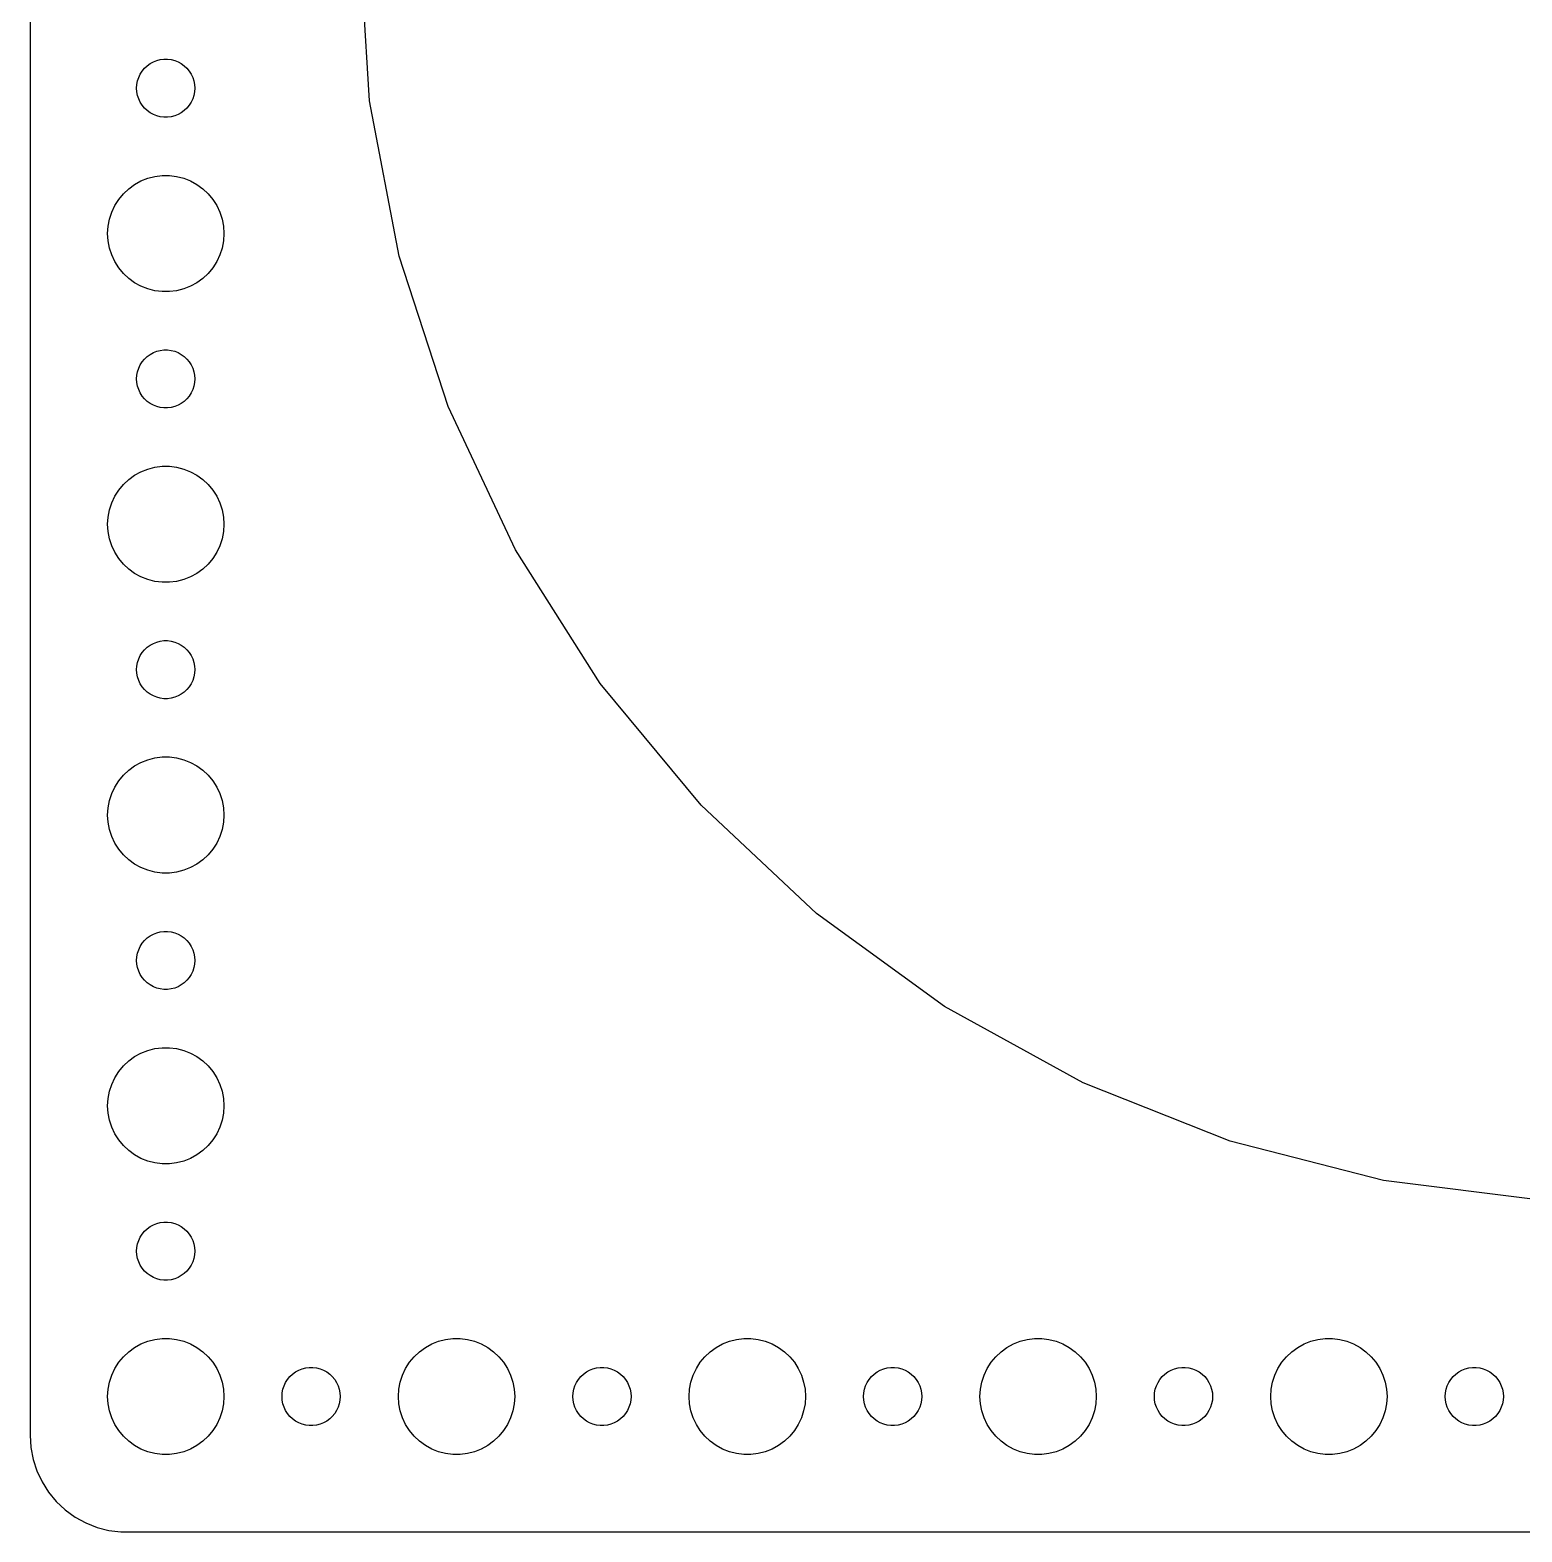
# Model space of a CAD drawing. Header units: metres. Extents: x -217 to 217, y -82 to 82.
# Drawn here: x -217 to -140, y -82 to -4.5 of the extents above; entities that cross this region are included whole.
import ezdxf

# ---------------------------------------------------------------- set-up
doc = ezdxf.new("R2010")
doc.units = ezdxf.units.M

msp = doc.modelspace()

# ---------------------------------------------------------------- linework, layer by layer
for p, q in [((-217, 77), (-217, -77)), ((-199.487, -8.14665), (-200, 0)), ((-210.804, -6.23351), (-210.639, -6.14275)), ((-210.639, -6.14275), (-210.464, -6.07341)), ((-210.464, -6.07341), (-210.281, -6.02657)), ((-210.281, -6.02657), (-210.094, -6.00294)), ((-210.094, -6.00294), (-209.906, -6.00294)), ((-209.906, -6.00294), (-209.719, -6.02657)), ((-209.719, -6.02657), (-209.536, -6.07341)), ((-209.536, -6.07341), (-209.361, -6.14275)), ((-209.361, -6.14275), (-209.196, -6.23351)), ((-211.453, -7.12695), (-211.395, -6.9478)), ((-211.395, -6.9478), (-211.314, -6.77736)), ((-211.314, -6.77736), (-211.214, -6.61832)), ((-211.214, -6.61832), (-211.093, -6.47318)), ((-211.093, -6.47318), (-210.956, -6.34422)), ((-210.956, -6.34422), (-210.804, -6.23351)), ((-209.196, -6.23351), (-209.044, -6.34422)), ((-209.044, -6.34422), (-208.907, -6.47318)), ((-208.907, -6.47318), (-208.786, -6.61832)), ((-208.786, -6.61832), (-208.686, -6.77736)), ((-208.686, -6.77736), (-208.605, -6.9478)), ((-208.605, -6.9478), (-208.547, -7.12695)), ((-211.5, -7.5), (-211.488, -7.312)), ((-211.488, -7.68799), (-211.5, -7.5)), ((-211.488, -7.312), (-211.453, -7.12695)), ((-211.453, -7.87303), (-211.488, -7.68799)), ((-208.547, -7.12695), (-208.512, -7.312)), ((-208.512, -7.68799), (-208.547, -7.87303)), ((-208.512, -7.312), (-208.5, -7.5)), ((-208.5, -7.5), (-208.512, -7.68799)), ((-211.395, -8.05219), (-211.453, -7.87303)), ((-211.314, -8.22263), (-211.395, -8.05219)), ((-211.214, -8.38167), (-211.314, -8.22263)), ((-211.093, -8.52681), (-211.214, -8.38167)), ((-208.786, -8.38167), (-208.907, -8.52681)), ((-208.686, -8.22263), (-208.786, -8.38167)), ((-208.605, -8.05219), (-208.686, -8.22263)), ((-208.547, -7.87303), (-208.605, -8.05219)), ((-197.958, -16.1648), (-199.487, -8.14665)), ((-210.956, -8.65576), (-211.093, -8.52681)), ((-210.804, -8.76648), (-210.956, -8.65576)), ((-210.639, -8.85724), (-210.804, -8.76648)), ((-210.464, -8.92657), (-210.639, -8.85724)), ((-210.281, -8.97342), (-210.464, -8.92657)), ((-210.094, -8.99704), (-210.281, -8.97342)), ((-209.906, -8.99704), (-210.094, -8.99704)), ((-209.719, -8.97342), (-209.906, -8.99704)), ((-209.536, -8.92657), (-209.719, -8.97342)), ((-209.361, -8.85724), (-209.536, -8.92657)), ((-209.196, -8.76648), (-209.361, -8.85724)), ((-209.044, -8.65576), (-209.196, -8.76648)), ((-208.907, -8.52681), (-209.044, -8.65576)), ((-211.607, -12.467), (-211.277, -12.2855)), ((-211.277, -12.2855), (-210.927, -12.1468)), ((-210.927, -12.1468), (-210.562, -12.0531)), ((-210.562, -12.0531), (-210.188, -12.0059)), ((-210.188, -12.0059), (-209.812, -12.0059)), ((-209.812, -12.0059), (-209.438, -12.0531)), ((-209.438, -12.0531), (-209.073, -12.1468)), ((-209.073, -12.1468), (-208.723, -12.2855)), ((-208.723, -12.2855), (-208.393, -12.467)), ((-212.427, -13.2366), (-212.187, -12.9464)), ((-212.187, -12.9464), (-211.912, -12.6884)), ((-211.912, -12.6884), (-211.607, -12.467)), ((-208.393, -12.467), (-208.088, -12.6884)), ((-208.088, -12.6884), (-207.813, -12.9464)), ((-207.813, -12.9464), (-207.573, -13.2366)), ((-212.906, -14.2539), (-212.789, -13.8956)), ((-212.789, -13.8956), (-212.629, -13.5547)), ((-212.629, -13.5547), (-212.427, -13.2366)), ((-207.573, -13.2366), (-207.371, -13.5547)), ((-207.371, -13.5547), (-207.211, -13.8956)), ((-207.211, -13.8956), (-207.094, -14.2539)), ((-213, -15), (-212.976, -14.624)), ((-212.976, -14.624), (-212.906, -14.2539)), ((-207.094, -14.2539), (-207.024, -14.624)), ((-207.024, -14.624), (-207, -15)), ((-212.976, -15.376), (-213, -15)), ((-212.906, -15.7461), (-212.976, -15.376)), ((-207.024, -15.376), (-207.094, -15.7461)), ((-207, -15), (-207.024, -15.376)), ((-212.789, -16.1044), (-212.906, -15.7461)), ((-212.629, -16.4453), (-212.789, -16.1044)), ((-207.211, -16.1044), (-207.371, -16.4453)), ((-207.094, -15.7461), (-207.211, -16.1044)), ((-195.435, -23.9281), (-197.958, -16.1648)), ((-212.427, -16.7634), (-212.629, -16.4453)), ((-212.187, -17.0536), (-212.427, -16.7634)), ((-207.573, -16.7634), (-207.813, -17.0536)), ((-207.371, -16.4453), (-207.573, -16.7634)), ((-211.912, -17.3115), (-212.187, -17.0536)), ((-211.607, -17.533), (-211.912, -17.3115)), ((-211.277, -17.7145), (-211.607, -17.533)), ((-210.927, -17.8532), (-211.277, -17.7145)), ((-208.723, -17.7145), (-209.073, -17.8532)), ((-208.393, -17.533), (-208.723, -17.7145)), ((-208.088, -17.3115), (-208.393, -17.533)), ((-207.813, -17.0536), (-208.088, -17.3115)), ((-210.562, -17.9469), (-210.927, -17.8532)), ((-210.188, -17.9941), (-210.562, -17.9469)), ((-209.812, -17.9941), (-210.188, -17.9941)), ((-209.438, -17.9469), (-209.812, -17.9941)), ((-209.073, -17.8532), (-209.438, -17.9469)), ((-211.314, -21.7774), (-211.214, -21.6183)), ((-211.214, -21.6183), (-211.093, -21.4732)), ((-211.093, -21.4732), (-210.956, -21.3442)), ((-210.956, -21.3442), (-210.804, -21.2335)), ((-210.804, -21.2335), (-210.639, -21.1427)), ((-210.639, -21.1427), (-210.464, -21.0734)), ((-210.464, -21.0734), (-210.281, -21.0266)), ((-210.281, -21.0266), (-210.094, -21.003)), ((-210.094, -21.003), (-209.906, -21.003)), ((-209.906, -21.003), (-209.719, -21.0266)), ((-209.719, -21.0266), (-209.536, -21.0734)), ((-209.536, -21.0734), (-209.361, -21.1427)), ((-209.361, -21.1427), (-209.196, -21.2335)), ((-209.196, -21.2335), (-209.044, -21.3442)), ((-209.044, -21.3442), (-208.907, -21.4732)), ((-208.907, -21.4732), (-208.786, -21.6183)), ((-208.786, -21.6183), (-208.686, -21.7774)), ((-211.5, -22.5), (-211.488, -22.312)), ((-211.488, -22.312), (-211.453, -22.127)), ((-211.453, -22.127), (-211.395, -21.9478)), ((-211.395, -21.9478), (-211.314, -21.7774)), ((-208.686, -21.7774), (-208.605, -21.9478)), ((-208.605, -21.9478), (-208.547, -22.127)), ((-208.547, -22.127), (-208.512, -22.312)), ((-208.512, -22.312), (-208.5, -22.5)), ((-211.488, -22.688), (-211.5, -22.5)), ((-211.453, -22.873), (-211.488, -22.688)), ((-211.395, -23.0522), (-211.453, -22.873)), ((-211.314, -23.2226), (-211.395, -23.0522)), ((-211.214, -23.3817), (-211.314, -23.2226)), ((-208.686, -23.2226), (-208.786, -23.3817)), ((-208.605, -23.0522), (-208.686, -23.2226)), ((-208.547, -22.873), (-208.605, -23.0522)), ((-208.512, -22.688), (-208.547, -22.873)), ((-208.5, -22.5), (-208.512, -22.688)), ((-211.093, -23.5268), (-211.214, -23.3817)), ((-210.956, -23.6558), (-211.093, -23.5268)), ((-210.804, -23.7665), (-210.956, -23.6558)), ((-210.639, -23.8572), (-210.804, -23.7665)), ((-210.464, -23.9266), (-210.639, -23.8572)), ((-210.281, -23.9734), (-210.464, -23.9266)), ((-210.094, -23.997), (-210.281, -23.9734)), ((-209.906, -23.997), (-210.094, -23.997)), ((-209.719, -23.9734), (-209.906, -23.997)), ((-209.536, -23.9266), (-209.719, -23.9734)), ((-209.361, -23.8572), (-209.536, -23.9266)), ((-209.196, -23.7665), (-209.361, -23.8572)), ((-209.044, -23.6558), (-209.196, -23.7665)), ((-208.907, -23.5268), (-209.044, -23.6558)), ((-208.786, -23.3817), (-208.907, -23.5268)), ((-191.96, -31.314), (-195.435, -23.9281)), ((-210.927, -27.1468), (-210.562, -27.0531)), ((-210.562, -27.0531), (-210.188, -27.0059)), ((-210.188, -27.0059), (-209.812, -27.0059)), ((-209.812, -27.0059), (-209.438, -27.0531)), ((-209.438, -27.0531), (-209.073, -27.1468)), ((-212.187, -27.9464), (-211.912, -27.6884)), ((-211.912, -27.6884), (-211.607, -27.467)), ((-211.607, -27.467), (-211.277, -27.2855)), ((-211.277, -27.2855), (-210.927, -27.1468)), ((-209.073, -27.1468), (-208.723, -27.2855)), ((-208.723, -27.2855), (-208.393, -27.467)), ((-208.393, -27.467), (-208.088, -27.6884)), ((-208.088, -27.6884), (-207.813, -27.9464)), ((-212.789, -28.8956), (-212.629, -28.5547)), ((-212.629, -28.5547), (-212.427, -28.2366)), ((-212.427, -28.2366), (-212.187, -27.9464)), ((-207.813, -27.9464), (-207.573, -28.2366)), ((-207.573, -28.2366), (-207.371, -28.5547)), ((-207.371, -28.5547), (-207.211, -28.8956)), ((-212.976, -29.624), (-212.906, -29.2539)), ((-212.906, -29.2539), (-212.789, -28.8956)), ((-207.211, -28.8956), (-207.094, -29.2539)), ((-207.094, -29.2539), (-207.024, -29.624)), ((-213, -30), (-212.976, -29.624)), ((-212.976, -30.376), (-213, -30)), ((-207.024, -29.624), (-207, -30)), ((-207, -30), (-207.024, -30.376)), ((-212.906, -30.7461), (-212.976, -30.376)), ((-212.789, -31.1044), (-212.906, -30.7461)), ((-207.094, -30.7461), (-207.211, -31.1044)), ((-207.024, -30.376), (-207.094, -30.7461)), ((-212.629, -31.4453), (-212.789, -31.1044)), ((-212.427, -31.7634), (-212.629, -31.4453)), ((-212.187, -32.0536), (-212.427, -31.7634)), ((-207.573, -31.7634), (-207.813, -32.0536)), ((-207.371, -31.4453), (-207.573, -31.7634)), ((-207.211, -31.1044), (-207.371, -31.4453)), ((-187.586, -38.206), (-191.96, -31.314)), ((-211.912, -32.3115), (-212.187, -32.0536)), ((-211.607, -32.533), (-211.912, -32.3115)), ((-211.277, -32.7145), (-211.607, -32.533)), ((-208.393, -32.533), (-208.723, -32.7145)), ((-208.088, -32.3115), (-208.393, -32.533)), ((-207.813, -32.0536), (-208.088, -32.3115)), ((-210.927, -32.8532), (-211.277, -32.7145)), ((-210.562, -32.9469), (-210.927, -32.8532)), ((-210.188, -32.9941), (-210.562, -32.9469)), ((-209.812, -32.9941), (-210.188, -32.9941)), ((-209.438, -32.9469), (-209.812, -32.9941)), ((-209.073, -32.8532), (-209.438, -32.9469)), ((-208.723, -32.7145), (-209.073, -32.8532)), ((-211.093, -36.4732), (-210.956, -36.3442)), ((-210.956, -36.3442), (-210.804, -36.2335)), ((-210.804, -36.2335), (-210.639, -36.1428)), ((-210.639, -36.1428), (-210.464, -36.0734)), ((-210.464, -36.0734), (-210.281, -36.0266)), ((-210.281, -36.0266), (-210.094, -36.003)), ((-210.094, -36.003), (-209.906, -36.003)), ((-209.906, -36.003), (-209.719, -36.0266)), ((-209.719, -36.0266), (-209.536, -36.0734)), ((-209.536, -36.0734), (-209.361, -36.1428)), ((-209.361, -36.1428), (-209.196, -36.2335)), ((-209.196, -36.2335), (-209.044, -36.3442)), ((-209.044, -36.3442), (-208.907, -36.4732)), ((-211.488, -37.312), (-211.453, -37.127)), ((-211.453, -37.127), (-211.395, -36.9478)), ((-211.395, -36.9478), (-211.314, -36.7774)), ((-211.314, -36.7774), (-211.214, -36.6183)), ((-211.214, -36.6183), (-211.093, -36.4732)), ((-208.907, -36.4732), (-208.786, -36.6183)), ((-208.786, -36.6183), (-208.686, -36.7774)), ((-208.686, -36.7774), (-208.605, -36.9478)), ((-208.605, -36.9478), (-208.547, -37.127)), ((-208.547, -37.127), (-208.512, -37.312)), ((-211.5, -37.5), (-211.488, -37.312)), ((-211.488, -37.688), (-211.5, -37.5)), ((-211.453, -37.873), (-211.488, -37.688)), ((-211.395, -38.0522), (-211.453, -37.873)), ((-208.547, -37.873), (-208.605, -38.0522)), ((-208.512, -37.688), (-208.547, -37.873)), ((-208.512, -37.312), (-208.5, -37.5)), ((-208.5, -37.5), (-208.512, -37.688)), ((-211.314, -38.2226), (-211.395, -38.0522)), ((-211.214, -38.3817), (-211.314, -38.2226)), ((-211.093, -38.5268), (-211.214, -38.3817)), ((-210.956, -38.6558), (-211.093, -38.5268)), ((-210.804, -38.7665), (-210.956, -38.6558)), ((-209.044, -38.6558), (-209.196, -38.7665)), ((-208.907, -38.5268), (-209.044, -38.6558)), ((-208.786, -38.3817), (-208.907, -38.5268)), ((-208.686, -38.2226), (-208.786, -38.3817)), ((-208.605, -38.0522), (-208.686, -38.2226)), ((-182.383, -44.4956), (-187.586, -38.206)), ((-210.639, -38.8572), (-210.804, -38.7665)), ((-210.464, -38.9266), (-210.639, -38.8572)), ((-210.281, -38.9734), (-210.464, -38.9266)), ((-210.094, -38.997), (-210.281, -38.9734)), ((-209.906, -38.997), (-210.094, -38.997)), ((-209.719, -38.9734), (-209.906, -38.997)), ((-209.536, -38.9266), (-209.719, -38.9734)), ((-209.361, -38.8572), (-209.536, -38.9266)), ((-209.196, -38.7665), (-209.361, -38.8572)), ((-211.912, -42.6885), (-211.607, -42.467)), ((-211.607, -42.467), (-211.277, -42.2855)), ((-211.277, -42.2855), (-210.927, -42.1468)), ((-210.927, -42.1468), (-210.562, -42.0531)), ((-210.562, -42.0531), (-210.188, -42.0059)), ((-210.188, -42.0059), (-209.812, -42.0059)), ((-209.812, -42.0059), (-209.438, -42.0531)), ((-209.438, -42.0531), (-209.073, -42.1468)), ((-209.073, -42.1468), (-208.723, -42.2855)), ((-208.723, -42.2855), (-208.393, -42.467)), ((-208.393, -42.467), (-208.088, -42.6885)), ((-212.629, -43.5547), (-212.427, -43.2366)), ((-212.427, -43.2366), (-212.187, -42.9464)), ((-212.187, -42.9464), (-211.912, -42.6885)), ((-208.088, -42.6885), (-207.813, -42.9464)), ((-207.813, -42.9464), (-207.573, -43.2366)), ((-207.573, -43.2366), (-207.371, -43.5547)), ((-212.906, -44.2539), (-212.789, -43.8956)), ((-212.789, -43.8956), (-212.629, -43.5547)), ((-207.371, -43.5547), (-207.211, -43.8956)), ((-207.211, -43.8956), (-207.094, -44.2539)), ((-213, -45), (-212.976, -44.624)), ((-212.976, -44.624), (-212.906, -44.2539)), ((-207.094, -44.2539), (-207.024, -44.624)), ((-207.024, -44.624), (-207, -45)), ((-176.433, -50.0834), (-182.383, -44.4956)), ((-212.976, -45.376), (-213, -45)), ((-212.906, -45.7461), (-212.976, -45.376)), ((-207.024, -45.376), (-207.094, -45.7461)), ((-207, -45), (-207.024, -45.376)), ((-212.789, -46.1044), (-212.906, -45.7461)), ((-212.629, -46.4453), (-212.789, -46.1044)), ((-212.427, -46.7634), (-212.629, -46.4453)), ((-207.371, -46.4453), (-207.573, -46.7634)), ((-207.211, -46.1044), (-207.371, -46.4453)), ((-207.094, -45.7461), (-207.211, -46.1044)), ((-212.187, -47.0536), (-212.427, -46.7634)), ((-211.912, -47.3115), (-212.187, -47.0536)), ((-207.813, -47.0536), (-208.088, -47.3115)), ((-207.573, -46.7634), (-207.813, -47.0536)), ((-211.607, -47.533), (-211.912, -47.3115)), ((-211.277, -47.7145), (-211.607, -47.533)), ((-210.927, -47.8532), (-211.277, -47.7145)), ((-210.562, -47.9469), (-210.927, -47.8532)), ((-210.188, -47.9941), (-210.562, -47.9469)), ((-209.812, -47.9941), (-210.188, -47.9941)), ((-209.438, -47.9469), (-209.812, -47.9941)), ((-209.073, -47.8532), (-209.438, -47.9469)), ((-208.723, -47.7145), (-209.073, -47.8532)), ((-208.393, -47.533), (-208.723, -47.7145)), ((-208.088, -47.3115), (-208.393, -47.533)), ((-169.829, -54.8813), (-176.433, -50.0834)), ((-210.804, -51.2335), (-210.639, -51.1428)), ((-210.639, -51.1428), (-210.464, -51.0734)), ((-210.464, -51.0734), (-210.281, -51.0266)), ((-210.281, -51.0266), (-210.094, -51.003)), ((-210.094, -51.003), (-209.906, -51.003)), ((-209.906, -51.003), (-209.719, -51.0266)), ((-209.719, -51.0266), (-209.536, -51.0734)), ((-209.536, -51.0734), (-209.361, -51.1428)), ((-209.361, -51.1428), (-209.196, -51.2335)), ((-211.395, -51.9478), (-211.314, -51.7774)), ((-211.314, -51.7774), (-211.214, -51.6183)), ((-211.214, -51.6183), (-211.093, -51.4732)), ((-211.093, -51.4732), (-210.956, -51.3442)), ((-210.956, -51.3442), (-210.804, -51.2335)), ((-209.196, -51.2335), (-209.044, -51.3442)), ((-209.044, -51.3442), (-208.907, -51.4732)), ((-208.907, -51.4732), (-208.786, -51.6183)), ((-208.786, -51.6183), (-208.686, -51.7774)), ((-208.686, -51.7774), (-208.605, -51.9478)), ((-211.5, -52.5), (-211.488, -52.312)), ((-211.488, -52.688), (-211.5, -52.5)), ((-211.488, -52.312), (-211.453, -52.127)), ((-211.453, -52.873), (-211.488, -52.688)), ((-211.453, -52.127), (-211.395, -51.9478)), ((-208.605, -51.9478), (-208.547, -52.127)), ((-208.547, -52.127), (-208.512, -52.312)), ((-208.512, -52.688), (-208.547, -52.873)), ((-208.512, -52.312), (-208.5, -52.5)), ((-208.5, -52.5), (-208.512, -52.688)), ((-211.395, -53.0522), (-211.453, -52.873)), ((-211.314, -53.2226), (-211.395, -53.0522)), ((-211.214, -53.3817), (-211.314, -53.2226)), ((-211.093, -53.5268), (-211.214, -53.3817)), ((-208.786, -53.3817), (-208.907, -53.5268)), ((-208.686, -53.2226), (-208.786, -53.3817)), ((-208.605, -53.0522), (-208.686, -53.2226)), ((-208.547, -52.873), (-208.605, -53.0522)), ((-210.956, -53.6558), (-211.093, -53.5268)), ((-210.804, -53.7665), (-210.956, -53.6558)), ((-210.639, -53.8572), (-210.804, -53.7665)), ((-210.464, -53.9266), (-210.639, -53.8572)), ((-210.281, -53.9734), (-210.464, -53.9266)), ((-210.094, -53.997), (-210.281, -53.9734)), ((-209.906, -53.997), (-210.094, -53.997)), ((-209.719, -53.9734), (-209.906, -53.997)), ((-209.536, -53.9266), (-209.719, -53.9734)), ((-209.361, -53.8572), (-209.536, -53.9266)), ((-209.196, -53.7665), (-209.361, -53.8572)), ((-209.044, -53.6558), (-209.196, -53.7665)), ((-208.907, -53.5268), (-209.044, -53.6558)), ((-162.676, -58.8138), (-169.829, -54.8813)), ((-211.607, -57.467), (-211.277, -57.2855)), ((-211.277, -57.2855), (-210.927, -57.1468)), ((-210.927, -57.1468), (-210.562, -57.0531)), ((-210.562, -57.0531), (-210.188, -57.0059)), ((-210.188, -57.0059), (-209.812, -57.0059)), ((-209.812, -57.0059), (-209.438, -57.0531)), ((-209.438, -57.0531), (-209.073, -57.1468)), ((-209.073, -57.1468), (-208.723, -57.2855)), ((-208.723, -57.2855), (-208.393, -57.467)), ((-212.427, -58.2366), (-212.187, -57.9464)), ((-212.187, -57.9464), (-211.912, -57.6885)), ((-211.912, -57.6885), (-211.607, -57.467)), ((-208.393, -57.467), (-208.088, -57.6885)), ((-208.088, -57.6885), (-207.813, -57.9464)), ((-207.813, -57.9464), (-207.573, -58.2366)), ((-212.789, -58.8956), (-212.629, -58.5547)), ((-212.629, -58.5547), (-212.427, -58.2366)), ((-207.573, -58.2366), (-207.371, -58.5547)), ((-207.371, -58.5547), (-207.211, -58.8956)), ((-155.086, -61.8187), (-162.676, -58.8138)), ((-213, -60), (-212.976, -59.624)), ((-212.976, -59.624), (-212.906, -59.2539)), ((-212.906, -59.2539), (-212.789, -58.8956)), ((-207.211, -58.8956), (-207.094, -59.2539)), ((-207.094, -59.2539), (-207.024, -59.624)), ((-207.024, -59.624), (-207, -60)), ((-212.976, -60.376), (-213, -60)), ((-212.906, -60.7461), (-212.976, -60.376)), ((-207.024, -60.376), (-207.094, -60.7461)), ((-207, -60), (-207.024, -60.376)), ((-212.789, -61.1044), (-212.906, -60.7461)), ((-212.629, -61.4453), (-212.789, -61.1044)), ((-207.211, -61.1044), (-207.371, -61.4453)), ((-207.094, -60.7461), (-207.211, -61.1044)), ((-212.427, -61.7634), (-212.629, -61.4453)), ((-212.187, -62.0536), (-212.427, -61.7634)), ((-207.573, -61.7634), (-207.813, -62.0536)), ((-207.371, -61.4453), (-207.573, -61.7634)), ((-147.18, -63.8487), (-155.086, -61.8187)), ((-211.912, -62.3115), (-212.187, -62.0536)), ((-211.607, -62.533), (-211.912, -62.3115)), ((-211.277, -62.7145), (-211.607, -62.533)), ((-210.927, -62.8532), (-211.277, -62.7145)), ((-208.723, -62.7145), (-209.073, -62.8532)), ((-208.393, -62.533), (-208.723, -62.7145)), ((-208.088, -62.3115), (-208.393, -62.533)), ((-207.813, -62.0536), (-208.088, -62.3115)), ((-210.562, -62.9469), (-210.927, -62.8532)), ((-210.188, -62.9941), (-210.562, -62.9469)), ((-209.812, -62.9941), (-210.188, -62.9941)), ((-209.438, -62.9469), (-209.812, -62.9941)), ((-209.073, -62.8532), (-209.438, -62.9469)), ((-139.081, -64.8717), (-147.18, -63.8487)), ((-211.314, -66.7774), (-211.214, -66.6183)), ((-211.214, -66.6183), (-211.093, -66.4732)), ((-211.093, -66.4732), (-210.956, -66.3442)), ((-210.956, -66.3442), (-210.804, -66.2335)), ((-210.804, -66.2335), (-210.639, -66.1428)), ((-210.639, -66.1428), (-210.464, -66.0734)), ((-210.464, -66.0734), (-210.281, -66.0266)), ((-210.281, -66.0266), (-210.094, -66.003)), ((-210.094, -66.003), (-209.906, -66.003)), ((-209.906, -66.003), (-209.719, -66.0266)), ((-209.719, -66.0266), (-209.536, -66.0734)), ((-209.536, -66.0734), (-209.361, -66.1428)), ((-209.361, -66.1428), (-209.196, -66.2335)), ((-209.196, -66.2335), (-209.044, -66.3442)), ((-209.044, -66.3442), (-208.907, -66.4732)), ((-208.907, -66.4732), (-208.786, -66.6183)), ((-208.786, -66.6183), (-208.686, -66.7774)), ((-211.5, -67.5), (-211.488, -67.312)), ((-211.488, -67.312), (-211.453, -67.127)), ((-211.453, -67.127), (-211.395, -66.9478)), ((-211.395, -66.9478), (-211.314, -66.7774)), ((-208.686, -66.7774), (-208.605, -66.9478)), ((-208.605, -66.9478), (-208.547, -67.127)), ((-208.547, -67.127), (-208.512, -67.312)), ((-208.512, -67.312), (-208.5, -67.5)), ((-211.488, -67.688), (-211.5, -67.5)), ((-211.453, -67.873), (-211.488, -67.688)), ((-211.395, -68.0522), (-211.453, -67.873)), ((-211.314, -68.2226), (-211.395, -68.0522)), ((-208.605, -68.0522), (-208.686, -68.2226)), ((-208.547, -67.873), (-208.605, -68.0522)), ((-208.512, -67.688), (-208.547, -67.873)), ((-208.5, -67.5), (-208.512, -67.688)), ((-211.214, -68.3817), (-211.314, -68.2226)), ((-211.093, -68.5268), (-211.214, -68.3817)), ((-210.956, -68.6558), (-211.093, -68.5268)), ((-210.804, -68.7665), (-210.956, -68.6558)), ((-210.639, -68.8572), (-210.804, -68.7665)), ((-210.464, -68.9266), (-210.639, -68.8572)), ((-210.281, -68.9734), (-210.464, -68.9266)), ((-209.536, -68.9266), (-209.719, -68.9734)), ((-209.361, -68.8572), (-209.536, -68.9266)), ((-209.196, -68.7665), (-209.361, -68.8572)), ((-209.044, -68.6558), (-209.196, -68.7665)), ((-208.907, -68.5268), (-209.044, -68.6558)), ((-208.786, -68.3817), (-208.907, -68.5268)), ((-208.686, -68.2226), (-208.786, -68.3817)), ((-210.094, -68.997), (-210.281, -68.9734)), ((-209.906, -68.997), (-210.094, -68.997)), ((-209.719, -68.9734), (-209.906, -68.997)), ((-210.927, -72.1468), (-210.562, -72.0531)), ((-210.562, -72.0531), (-210.188, -72.0059)), ((-210.188, -72.0059), (-209.812, -72.0059)), ((-209.812, -72.0059), (-209.438, -72.0531)), ((-209.438, -72.0531), (-209.073, -72.1468)), ((-195.927, -72.1468), (-195.562, -72.0531)), ((-195.562, -72.0531), (-195.188, -72.0059)), ((-195.188, -72.0059), (-194.812, -72.0059)), ((-194.812, -72.0059), (-194.438, -72.0531)), ((-194.438, -72.0531), (-194.073, -72.1468)), ((-180.927, -72.1468), (-180.562, -72.0531)), ((-180.562, -72.0531), (-180.188, -72.0059)), ((-180.188, -72.0059), (-179.812, -72.0059)), ((-179.812, -72.0059), (-179.438, -72.0531)), ((-179.438, -72.0531), (-179.073, -72.1468)), ((-165.927, -72.1468), (-165.562, -72.0531)), ((-165.562, -72.0531), (-165.188, -72.0059)), ((-165.188, -72.0059), (-164.812, -72.0059)), ((-164.812, -72.0059), (-164.438, -72.0531)), ((-164.438, -72.0531), (-164.073, -72.1468)), ((-150.927, -72.1468), (-150.562, -72.0531)), ((-150.562, -72.0531), (-150.188, -72.0059)), ((-150.188, -72.0059), (-149.812, -72.0059)), ((-149.812, -72.0059), (-149.438, -72.0531)), ((-149.438, -72.0531), (-149.073, -72.1468)), ((-212.187, -72.9464), (-211.912, -72.6885)), ((-211.912, -72.6885), (-211.607, -72.467)), ((-211.607, -72.467), (-211.277, -72.2855)), ((-211.277, -72.2855), (-210.927, -72.1468)), ((-209.073, -72.1468), (-208.723, -72.2855)), ((-208.723, -72.2855), (-208.393, -72.467)), ((-208.393, -72.467), (-208.088, -72.6885)), ((-208.088, -72.6885), (-207.813, -72.9464)), ((-197.187, -72.9464), (-196.912, -72.6885)), ((-196.912, -72.6885), (-196.607, -72.467)), ((-196.607, -72.467), (-196.277, -72.2855)), ((-196.277, -72.2855), (-195.927, -72.1468)), ((-194.073, -72.1468), (-193.723, -72.2855)), ((-193.723, -72.2855), (-193.393, -72.467)), ((-193.393, -72.467), (-193.088, -72.6885)), ((-193.088, -72.6885), (-192.813, -72.9464)), ((-182.187, -72.9464), (-181.912, -72.6885)), ((-181.912, -72.6885), (-181.607, -72.467)), ((-181.607, -72.467), (-181.277, -72.2855)), ((-181.277, -72.2855), (-180.927, -72.1468)), ((-179.073, -72.1468), (-178.723, -72.2855)), ((-178.723, -72.2855), (-178.393, -72.467)), ((-178.393, -72.467), (-178.088, -72.6885)), ((-178.088, -72.6885), (-177.813, -72.9464)), ((-167.187, -72.9464), (-166.912, -72.6885)), ((-166.912, -72.6885), (-166.607, -72.467)), ((-166.607, -72.467), (-166.277, -72.2855)), ((-166.277, -72.2855), (-165.927, -72.1468)), ((-164.073, -72.1468), (-163.723, -72.2855)), ((-163.723, -72.2855), (-163.393, -72.467)), ((-163.393, -72.467), (-163.088, -72.6885)), ((-163.088, -72.6885), (-162.813, -72.9464)), ((-152.187, -72.9464), (-151.912, -72.6885)), ((-151.912, -72.6885), (-151.607, -72.467)), ((-151.607, -72.467), (-151.277, -72.2855)), ((-151.277, -72.2855), (-150.927, -72.1468)), ((-149.073, -72.1468), (-148.723, -72.2855)), ((-148.723, -72.2855), (-148.393, -72.467)), ((-148.393, -72.467), (-148.088, -72.6885)), ((-148.088, -72.6885), (-147.813, -72.9464)), ((-212.789, -73.8956), (-212.629, -73.5547)), ((-212.629, -73.5547), (-212.427, -73.2366)), ((-212.427, -73.2366), (-212.187, -72.9464)), ((-207.813, -72.9464), (-207.573, -73.2366)), ((-207.573, -73.2366), (-207.371, -73.5547)), ((-207.371, -73.5547), (-207.211, -73.8956)), ((-203.139, -73.6428), (-202.964, -73.5734)), ((-202.964, -73.5734), (-202.781, -73.5266)), ((-202.781, -73.5266), (-202.594, -73.503)), ((-202.594, -73.503), (-202.406, -73.503)), ((-202.406, -73.503), (-202.219, -73.5266)), ((-202.219, -73.5266), (-202.036, -73.5734)), ((-202.036, -73.5734), (-201.861, -73.6428)), ((-197.789, -73.8956), (-197.629, -73.5547)), ((-197.629, -73.5547), (-197.427, -73.2366)), ((-197.427, -73.2366), (-197.187, -72.9464)), ((-192.813, -72.9464), (-192.573, -73.2366)), ((-192.573, -73.2366), (-192.371, -73.5547)), ((-192.371, -73.5547), (-192.211, -73.8956)), ((-188.139, -73.6428), (-187.964, -73.5734)), ((-187.964, -73.5734), (-187.781, -73.5266)), ((-187.781, -73.5266), (-187.594, -73.503)), ((-187.594, -73.503), (-187.406, -73.503)), ((-187.406, -73.503), (-187.219, -73.5266)), ((-187.219, -73.5266), (-187.036, -73.5734)), ((-187.036, -73.5734), (-186.861, -73.6428)), ((-182.789, -73.8956), (-182.629, -73.5547)), ((-182.629, -73.5547), (-182.427, -73.2366)), ((-182.427, -73.2366), (-182.187, -72.9464)), ((-177.813, -72.9464), (-177.573, -73.2366)), ((-177.573, -73.2366), (-177.371, -73.5547)), ((-177.371, -73.5547), (-177.211, -73.8956)), ((-173.139, -73.6428), (-172.964, -73.5734)), ((-172.964, -73.5734), (-172.781, -73.5266)), ((-172.781, -73.5266), (-172.594, -73.503)), ((-172.594, -73.503), (-172.406, -73.503)), ((-172.406, -73.503), (-172.219, -73.5266)), ((-172.219, -73.5266), (-172.036, -73.5734)), ((-172.036, -73.5734), (-171.861, -73.6428)), ((-167.789, -73.8956), (-167.629, -73.5547)), ((-167.629, -73.5547), (-167.427, -73.2366)), ((-167.427, -73.2366), (-167.187, -72.9464)), ((-162.813, -72.9464), (-162.573, -73.2366)), ((-162.573, -73.2366), (-162.371, -73.5547)), ((-162.371, -73.5547), (-162.211, -73.8956)), ((-158.139, -73.6428), (-157.964, -73.5734)), ((-157.964, -73.5734), (-157.781, -73.5266)), ((-157.781, -73.5266), (-157.594, -73.503)), ((-157.594, -73.503), (-157.406, -73.503)), ((-157.406, -73.503), (-157.219, -73.5266)), ((-157.219, -73.5266), (-157.036, -73.5734)), ((-157.036, -73.5734), (-156.861, -73.6428)), ((-152.789, -73.8956), (-152.629, -73.5547)), ((-152.629, -73.5547), (-152.427, -73.2366)), ((-152.427, -73.2366), (-152.187, -72.9464)), ((-147.813, -72.9464), (-147.573, -73.2366)), ((-147.573, -73.2366), (-147.371, -73.5547)), ((-147.371, -73.5547), (-147.211, -73.8956)), ((-143.139, -73.6428), (-142.964, -73.5734)), ((-142.964, -73.5734), (-142.781, -73.5266)), ((-142.781, -73.5266), (-142.594, -73.503)), ((-142.594, -73.503), (-142.406, -73.503)), ((-142.406, -73.503), (-142.219, -73.5266)), ((-142.219, -73.5266), (-142.036, -73.5734)), ((-142.036, -73.5734), (-141.861, -73.6428)), ((-212.976, -74.624), (-212.906, -74.2539)), ((-212.906, -74.2539), (-212.789, -73.8956)), ((-207.211, -73.8956), (-207.094, -74.2539)), ((-207.094, -74.2539), (-207.024, -74.624)), ((-203.895, -74.4478), (-203.814, -74.2774)), ((-203.814, -74.2774), (-203.714, -74.1183)), ((-203.714, -74.1183), (-203.593, -73.9732)), ((-203.593, -73.9732), (-203.456, -73.8442)), ((-203.456, -73.8442), (-203.304, -73.7335)), ((-203.304, -73.7335), (-203.139, -73.6428)), ((-201.861, -73.6428), (-201.696, -73.7335)), ((-201.696, -73.7335), (-201.544, -73.8442)), ((-201.544, -73.8442), (-201.407, -73.9732)), ((-201.407, -73.9732), (-201.286, -74.1183)), ((-201.286, -74.1183), (-201.186, -74.2774)), ((-201.186, -74.2774), (-201.105, -74.4478)), ((-197.976, -74.624), (-197.906, -74.2539)), ((-197.906, -74.2539), (-197.789, -73.8956)), ((-192.211, -73.8956), (-192.094, -74.2539)), ((-192.094, -74.2539), (-192.024, -74.624)), ((-188.895, -74.4478), (-188.814, -74.2774)), ((-188.814, -74.2774), (-188.714, -74.1183)), ((-188.714, -74.1183), (-188.593, -73.9732)), ((-188.593, -73.9732), (-188.456, -73.8442)), ((-188.456, -73.8442), (-188.304, -73.7335)), ((-188.304, -73.7335), (-188.139, -73.6428)), ((-186.861, -73.6428), (-186.696, -73.7335)), ((-186.696, -73.7335), (-186.544, -73.8442)), ((-186.544, -73.8442), (-186.407, -73.9732)), ((-186.407, -73.9732), (-186.286, -74.1183)), ((-186.286, -74.1183), (-186.186, -74.2774)), ((-186.186, -74.2774), (-186.105, -74.4478)), ((-182.976, -74.624), (-182.906, -74.2539)), ((-182.906, -74.2539), (-182.789, -73.8956)), ((-177.211, -73.8956), (-177.094, -74.2539)), ((-177.094, -74.2539), (-177.024, -74.624)), ((-173.895, -74.4478), (-173.814, -74.2774)), ((-173.814, -74.2774), (-173.714, -74.1183)), ((-173.714, -74.1183), (-173.593, -73.9732)), ((-173.593, -73.9732), (-173.456, -73.8442)), ((-173.456, -73.8442), (-173.304, -73.7335)), ((-173.304, -73.7335), (-173.139, -73.6428)), ((-171.861, -73.6428), (-171.696, -73.7335)), ((-171.696, -73.7335), (-171.544, -73.8442)), ((-171.544, -73.8442), (-171.407, -73.9732)), ((-171.407, -73.9732), (-171.286, -74.1183)), ((-171.286, -74.1183), (-171.186, -74.2774)), ((-171.186, -74.2774), (-171.105, -74.4478)), ((-167.976, -74.624), (-167.906, -74.2539)), ((-167.906, -74.2539), (-167.789, -73.8956)), ((-162.211, -73.8956), (-162.094, -74.2539)), ((-162.094, -74.2539), (-162.024, -74.624)), ((-158.895, -74.4478), (-158.814, -74.2774)), ((-158.814, -74.2774), (-158.714, -74.1183)), ((-158.714, -74.1183), (-158.593, -73.9732)), ((-158.593, -73.9732), (-158.456, -73.8442)), ((-158.456, -73.8442), (-158.304, -73.7335)), ((-158.304, -73.7335), (-158.139, -73.6428)), ((-156.861, -73.6428), (-156.696, -73.7335)), ((-156.696, -73.7335), (-156.544, -73.8442)), ((-156.544, -73.8442), (-156.407, -73.9732)), ((-156.407, -73.9732), (-156.286, -74.1183)), ((-156.286, -74.1183), (-156.186, -74.2774)), ((-156.186, -74.2774), (-156.105, -74.4478)), ((-152.976, -74.624), (-152.906, -74.2539)), ((-152.906, -74.2539), (-152.789, -73.8956)), ((-147.211, -73.8956), (-147.094, -74.2539)), ((-147.094, -74.2539), (-147.024, -74.624)), ((-143.895, -74.4478), (-143.814, -74.2774)), ((-143.814, -74.2774), (-143.714, -74.1183)), ((-143.714, -74.1183), (-143.593, -73.9732)), ((-143.593, -73.9732), (-143.456, -73.8442)), ((-143.456, -73.8442), (-143.304, -73.7335)), ((-143.304, -73.7335), (-143.139, -73.6428)), ((-141.861, -73.6428), (-141.696, -73.7335)), ((-141.696, -73.7335), (-141.544, -73.8442)), ((-141.544, -73.8442), (-141.407, -73.9732)), ((-141.407, -73.9732), (-141.286, -74.1183)), ((-141.286, -74.1183), (-141.186, -74.2774)), ((-141.186, -74.2774), (-141.105, -74.4478)), ((-213, -75), (-212.976, -74.624)), ((-212.976, -75.376), (-213, -75)), ((-207.024, -74.624), (-207, -75)), ((-207, -75), (-207.024, -75.376)), ((-204, -75), (-203.988, -74.812)), ((-203.988, -75.188), (-204, -75)), ((-203.988, -74.812), (-203.953, -74.627)), ((-203.953, -74.627), (-203.895, -74.4478)), ((-201.105, -74.4478), (-201.047, -74.627)), ((-201.047, -74.627), (-201.012, -74.812)), ((-201.012, -74.812), (-201, -75)), ((-201, -75), (-201.012, -75.188)), ((-198, -75), (-197.976, -74.624)), ((-197.976, -75.376), (-198, -75)), ((-192.024, -74.624), (-192, -75)), ((-192, -75), (-192.024, -75.376)), ((-189, -75), (-188.988, -74.812)), ((-188.988, -75.188), (-189, -75)), ((-188.988, -74.812), (-188.953, -74.627)), ((-188.953, -74.627), (-188.895, -74.4478)), ((-186.105, -74.4478), (-186.047, -74.627)), ((-186.047, -74.627), (-186.012, -74.812)), ((-186.012, -74.812), (-186, -75)), ((-186, -75), (-186.012, -75.188)), ((-183, -75), (-182.976, -74.624)), ((-182.976, -75.376), (-183, -75)), ((-177.024, -74.624), (-177, -75)), ((-177, -75), (-177.024, -75.376)), ((-174, -75), (-173.988, -74.812)), ((-173.988, -75.188), (-174, -75)), ((-173.988, -74.812), (-173.953, -74.627)), ((-173.953, -74.627), (-173.895, -74.4478)), ((-171.105, -74.4478), (-171.047, -74.627)), ((-171.047, -74.627), (-171.012, -74.812)), ((-171.012, -74.812), (-171, -75)), ((-171, -75), (-171.012, -75.188)), ((-168, -75), (-167.976, -74.624)), ((-167.976, -75.376), (-168, -75)), ((-162.024, -74.624), (-162, -75)), ((-162, -75), (-162.024, -75.376)), ((-159, -75), (-158.988, -74.812)), ((-158.988, -75.188), (-159, -75)), ((-158.988, -74.812), (-158.953, -74.627)), ((-158.953, -74.627), (-158.895, -74.4478)), ((-156.105, -74.4478), (-156.047, -74.627)), ((-156.047, -74.627), (-156.012, -74.812)), ((-156.012, -74.812), (-156, -75)), ((-156, -75), (-156.012, -75.188)), ((-153, -75), (-152.976, -74.624)), ((-152.976, -75.376), (-153, -75)), ((-147.024, -74.624), (-147, -75)), ((-147, -75), (-147.024, -75.376)), ((-144, -75), (-143.988, -74.812)), ((-143.988, -75.188), (-144, -75)), ((-143.988, -74.812), (-143.953, -74.627)), ((-143.953, -74.627), (-143.895, -74.4478)), ((-141.105, -74.4478), (-141.047, -74.627)), ((-141.047, -74.627), (-141.012, -74.812)), ((-141.012, -74.812), (-141, -75)), ((-141, -75), (-141.012, -75.188)), ((-212.906, -75.7461), (-212.976, -75.376)), ((-212.789, -76.1044), (-212.906, -75.7461)), ((-207.094, -75.7461), (-207.211, -76.1044)), ((-207.024, -75.376), (-207.094, -75.7461)), ((-203.953, -75.373), (-203.988, -75.188)), ((-203.895, -75.5522), (-203.953, -75.373)), ((-203.814, -75.7226), (-203.895, -75.5522)), ((-203.714, -75.8817), (-203.814, -75.7226)), ((-203.593, -76.0268), (-203.714, -75.8817)), ((-201.286, -75.8817), (-201.407, -76.0268)), ((-201.186, -75.7226), (-201.286, -75.8817)), ((-201.105, -75.5522), (-201.186, -75.7226)), ((-201.047, -75.373), (-201.105, -75.5522)), ((-201.012, -75.188), (-201.047, -75.373)), ((-197.906, -75.7461), (-197.976, -75.376)), ((-197.789, -76.1044), (-197.906, -75.7461)), ((-192.094, -75.7461), (-192.211, -76.1044)), ((-192.024, -75.376), (-192.094, -75.7461)), ((-188.953, -75.373), (-188.988, -75.188)), ((-188.895, -75.5522), (-188.953, -75.373)), ((-188.814, -75.7226), (-188.895, -75.5522)), ((-188.714, -75.8817), (-188.814, -75.7226)), ((-188.593, -76.0268), (-188.714, -75.8817)), ((-186.286, -75.8817), (-186.407, -76.0268)), ((-186.186, -75.7226), (-186.286, -75.8817)), ((-186.105, -75.5522), (-186.186, -75.7226)), ((-186.047, -75.373), (-186.105, -75.5522)), ((-186.012, -75.188), (-186.047, -75.373)), ((-182.906, -75.7461), (-182.976, -75.376)), ((-182.789, -76.1044), (-182.906, -75.7461)), ((-177.094, -75.7461), (-177.211, -76.1044)), ((-177.024, -75.376), (-177.094, -75.7461)), ((-173.953, -75.373), (-173.988, -75.188)), ((-173.895, -75.5522), (-173.953, -75.373)), ((-173.814, -75.7226), (-173.895, -75.5522)), ((-173.714, -75.8817), (-173.814, -75.7226)), ((-173.593, -76.0268), (-173.714, -75.8817)), ((-171.286, -75.8817), (-171.407, -76.0268)), ((-171.186, -75.7226), (-171.286, -75.8817)), ((-171.105, -75.5522), (-171.186, -75.7226)), ((-171.047, -75.373), (-171.105, -75.5522)), ((-171.012, -75.188), (-171.047, -75.373)), ((-167.906, -75.7461), (-167.976, -75.376)), ((-167.789, -76.1044), (-167.906, -75.7461)), ((-162.094, -75.7461), (-162.211, -76.1044)), ((-162.024, -75.376), (-162.094, -75.7461)), ((-158.953, -75.373), (-158.988, -75.188)), ((-158.895, -75.5522), (-158.953, -75.373)), ((-158.814, -75.7226), (-158.895, -75.5522)), ((-158.714, -75.8817), (-158.814, -75.7226)), ((-158.593, -76.0268), (-158.714, -75.8817)), ((-156.286, -75.8817), (-156.407, -76.0268)), ((-156.186, -75.7226), (-156.286, -75.8817)), ((-156.105, -75.5522), (-156.186, -75.7226)), ((-156.047, -75.373), (-156.105, -75.5522)), ((-156.012, -75.188), (-156.047, -75.373)), ((-152.906, -75.7461), (-152.976, -75.376)), ((-152.789, -76.1044), (-152.906, -75.7461)), ((-147.094, -75.7461), (-147.211, -76.1044)), ((-147.024, -75.376), (-147.094, -75.7461)), ((-143.953, -75.373), (-143.988, -75.188)), ((-143.895, -75.5522), (-143.953, -75.373)), ((-143.814, -75.7226), (-143.895, -75.5522)), ((-143.714, -75.8817), (-143.814, -75.7226)), ((-143.593, -76.0268), (-143.714, -75.8817)), ((-141.286, -75.8817), (-141.407, -76.0268)), ((-141.186, -75.7226), (-141.286, -75.8817)), ((-141.105, -75.5522), (-141.186, -75.7226)), ((-141.047, -75.373), (-141.105, -75.5522)), ((-141.012, -75.188), (-141.047, -75.373)), ((-212.629, -76.4453), (-212.789, -76.1044)), ((-212.427, -76.7634), (-212.629, -76.4453)), ((-207.371, -76.4453), (-207.573, -76.7634)), ((-207.211, -76.1044), (-207.371, -76.4453)), ((-203.456, -76.1558), (-203.593, -76.0268)), ((-203.304, -76.2665), (-203.456, -76.1558)), ((-203.139, -76.3572), (-203.304, -76.2665)), ((-202.964, -76.4266), (-203.139, -76.3572)), ((-202.781, -76.4734), (-202.964, -76.4266)), ((-202.594, -76.497), (-202.781, -76.4734)), ((-202.406, -76.497), (-202.594, -76.497)), ((-202.219, -76.4734), (-202.406, -76.497)), ((-202.036, -76.4266), (-202.219, -76.4734)), ((-201.861, -76.3572), (-202.036, -76.4266)), ((-201.696, -76.2665), (-201.861, -76.3572)), ((-201.544, -76.1558), (-201.696, -76.2665)), ((-201.407, -76.0268), (-201.544, -76.1558)), ((-197.629, -76.4453), (-197.789, -76.1044)), ((-197.427, -76.7634), (-197.629, -76.4453)), ((-192.371, -76.4453), (-192.573, -76.7634)), ((-192.211, -76.1044), (-192.371, -76.4453)), ((-188.456, -76.1558), (-188.593, -76.0268)), ((-188.304, -76.2665), (-188.456, -76.1558)), ((-188.139, -76.3572), (-188.304, -76.2665)), ((-187.964, -76.4266), (-188.139, -76.3572)), ((-187.781, -76.4734), (-187.964, -76.4266)), ((-187.594, -76.497), (-187.781, -76.4734)), ((-187.406, -76.497), (-187.594, -76.497)), ((-187.219, -76.4734), (-187.406, -76.497)), ((-187.036, -76.4266), (-187.219, -76.4734)), ((-186.861, -76.3572), (-187.036, -76.4266)), ((-186.696, -76.2665), (-186.861, -76.3572)), ((-186.544, -76.1558), (-186.696, -76.2665)), ((-186.407, -76.0268), (-186.544, -76.1558)), ((-182.629, -76.4453), (-182.789, -76.1044)), ((-182.427, -76.7634), (-182.629, -76.4453)), ((-177.371, -76.4453), (-177.573, -76.7634)), ((-177.211, -76.1044), (-177.371, -76.4453)), ((-173.456, -76.1558), (-173.593, -76.0268)), ((-173.304, -76.2665), (-173.456, -76.1558)), ((-173.139, -76.3572), (-173.304, -76.2665)), ((-172.964, -76.4266), (-173.139, -76.3572)), ((-172.781, -76.4734), (-172.964, -76.4266)), ((-172.594, -76.497), (-172.781, -76.4734)), ((-172.406, -76.497), (-172.594, -76.497)), ((-172.219, -76.4734), (-172.406, -76.497)), ((-172.036, -76.4266), (-172.219, -76.4734)), ((-171.861, -76.3572), (-172.036, -76.4266)), ((-171.696, -76.2665), (-171.861, -76.3572)), ((-171.544, -76.1558), (-171.696, -76.2665)), ((-171.407, -76.0268), (-171.544, -76.1558)), ((-167.629, -76.4453), (-167.789, -76.1044)), ((-167.427, -76.7634), (-167.629, -76.4453)), ((-162.371, -76.4453), (-162.573, -76.7634)), ((-162.211, -76.1044), (-162.371, -76.4453)), ((-158.456, -76.1558), (-158.593, -76.0268)), ((-158.304, -76.2665), (-158.456, -76.1558)), ((-158.139, -76.3572), (-158.304, -76.2665)), ((-157.964, -76.4266), (-158.139, -76.3572)), ((-157.781, -76.4734), (-157.964, -76.4266)), ((-157.594, -76.497), (-157.781, -76.4734)), ((-157.406, -76.497), (-157.594, -76.497)), ((-157.219, -76.4734), (-157.406, -76.497)), ((-157.036, -76.4266), (-157.219, -76.4734)), ((-156.861, -76.3572), (-157.036, -76.4266)), ((-156.696, -76.2665), (-156.861, -76.3572)), ((-156.544, -76.1558), (-156.696, -76.2665)), ((-156.407, -76.0268), (-156.544, -76.1558)), ((-152.629, -76.4453), (-152.789, -76.1044)), ((-152.427, -76.7634), (-152.629, -76.4453)), ((-147.371, -76.4453), (-147.573, -76.7634)), ((-147.211, -76.1044), (-147.371, -76.4453)), ((-143.456, -76.1558), (-143.593, -76.0268)), ((-143.304, -76.2665), (-143.456, -76.1558)), ((-143.139, -76.3572), (-143.304, -76.2665)), ((-142.964, -76.4266), (-143.139, -76.3572)), ((-142.781, -76.4734), (-142.964, -76.4266)), ((-142.594, -76.497), (-142.781, -76.4734)), ((-142.406, -76.497), (-142.594, -76.497)), ((-142.219, -76.4734), (-142.406, -76.497)), ((-142.036, -76.4266), (-142.219, -76.4734)), ((-141.861, -76.3572), (-142.036, -76.4266)), ((-141.696, -76.2665), (-141.861, -76.3572)), ((-141.544, -76.1558), (-141.696, -76.2665)), ((-141.407, -76.0268), (-141.544, -76.1558)), ((-217, -77), (-216.961, -77.6267)), ((-212.187, -77.0536), (-212.427, -76.7634)), ((-211.912, -77.3115), (-212.187, -77.0536)), ((-211.607, -77.533), (-211.912, -77.3115)), ((-208.088, -77.3115), (-208.393, -77.533)), ((-207.813, -77.0536), (-208.088, -77.3115)), ((-207.573, -76.7634), (-207.813, -77.0536)), ((-197.187, -77.0536), (-197.427, -76.7634)), ((-196.912, -77.3115), (-197.187, -77.0536)), ((-196.607, -77.533), (-196.912, -77.3115)), ((-193.088, -77.3115), (-193.393, -77.533)), ((-192.813, -77.0536), (-193.088, -77.3115)), ((-192.573, -76.7634), (-192.813, -77.0536)), ((-182.187, -77.0536), (-182.427, -76.7634)), ((-181.912, -77.3115), (-182.187, -77.0536)), ((-181.607, -77.533), (-181.912, -77.3115)), ((-178.088, -77.3115), (-178.393, -77.533)), ((-177.813, -77.0536), (-178.088, -77.3115)), ((-177.573, -76.7634), (-177.813, -77.0536)), ((-167.187, -77.0536), (-167.427, -76.7634)), ((-166.912, -77.3115), (-167.187, -77.0536)), ((-166.607, -77.533), (-166.912, -77.3115)), ((-163.088, -77.3115), (-163.393, -77.533)), ((-162.813, -77.0536), (-163.088, -77.3115)), ((-162.573, -76.7634), (-162.813, -77.0536)), ((-152.187, -77.0536), (-152.427, -76.7634)), ((-151.912, -77.3115), (-152.187, -77.0536)), ((-151.607, -77.533), (-151.912, -77.3115)), ((-148.088, -77.3115), (-148.393, -77.533)), ((-147.813, -77.0536), (-148.088, -77.3115)), ((-147.573, -76.7634), (-147.813, -77.0536)), ((-216.961, -77.6267), (-216.843, -78.2434)), ((-216.843, -78.2434), (-216.649, -78.8406)), ((-211.277, -77.7145), (-211.607, -77.533)), ((-210.927, -77.8532), (-211.277, -77.7145)), ((-210.562, -77.9469), (-210.927, -77.8532)), ((-210.188, -77.9941), (-210.562, -77.9469)), ((-209.812, -77.9941), (-210.188, -77.9941)), ((-209.438, -77.9469), (-209.812, -77.9941)), ((-209.073, -77.8532), (-209.438, -77.9469)), ((-208.723, -77.7145), (-209.073, -77.8532)), ((-208.393, -77.533), (-208.723, -77.7145)), ((-196.277, -77.7145), (-196.607, -77.533)), ((-195.927, -77.8532), (-196.277, -77.7145)), ((-195.562, -77.9469), (-195.927, -77.8532)), ((-195.188, -77.9941), (-195.562, -77.9469)), ((-194.812, -77.9941), (-195.188, -77.9941)), ((-194.438, -77.9469), (-194.812, -77.9941)), ((-194.073, -77.8532), (-194.438, -77.9469)), ((-193.723, -77.7145), (-194.073, -77.8532)), ((-193.393, -77.533), (-193.723, -77.7145)), ((-181.277, -77.7145), (-181.607, -77.533)), ((-180.927, -77.8532), (-181.277, -77.7145)), ((-180.562, -77.9469), (-180.927, -77.8532)), ((-180.188, -77.9941), (-180.562, -77.9469)), ((-179.812, -77.9941), (-180.188, -77.9941)), ((-179.438, -77.9469), (-179.812, -77.9941)), ((-179.073, -77.8532), (-179.438, -77.9469)), ((-178.723, -77.7145), (-179.073, -77.8532)), ((-178.393, -77.533), (-178.723, -77.7145)), ((-166.277, -77.7145), (-166.607, -77.533)), ((-165.927, -77.8532), (-166.277, -77.7145)), ((-165.562, -77.9469), (-165.927, -77.8532)), ((-165.188, -77.9941), (-165.562, -77.9469)), ((-164.812, -77.9941), (-165.188, -77.9941)), ((-164.438, -77.9469), (-164.812, -77.9941)), ((-164.073, -77.8532), (-164.438, -77.9469)), ((-163.723, -77.7145), (-164.073, -77.8532)), ((-163.393, -77.533), (-163.723, -77.7145)), ((-151.277, -77.7145), (-151.607, -77.533)), ((-150.927, -77.8532), (-151.277, -77.7145)), ((-150.562, -77.9469), (-150.927, -77.8532)), ((-150.188, -77.9941), (-150.562, -77.9469)), ((-149.812, -77.9941), (-150.188, -77.9941)), ((-149.438, -77.9469), (-149.812, -77.9941)), ((-149.073, -77.8532), (-149.438, -77.9469)), ((-148.723, -77.7145), (-149.073, -77.8532)), ((-148.393, -77.533), (-148.723, -77.7145)), ((-216.649, -78.8406), (-216.382, -79.4088)), ((-216.382, -79.4088), (-216.045, -79.9389)), ((-216.045, -79.9389), (-215.645, -80.4227)), ((-215.645, -80.4227), (-215.187, -80.8526)), ((-215.187, -80.8526), (-214.679, -81.2216)), ((-214.679, -81.2216), (-214.129, -81.5241)), ((-214.129, -81.5241), (-213.545, -81.7553)), ((-213.545, -81.7553), (-212.937, -81.9114)), ((-212.937, -81.9114), (-212.314, -81.9901)), ((-212.314, -81.9901), (212.314, -81.9901))]:
    msp.add_line(p, q)

doc.saveas('drawing.dxf')
